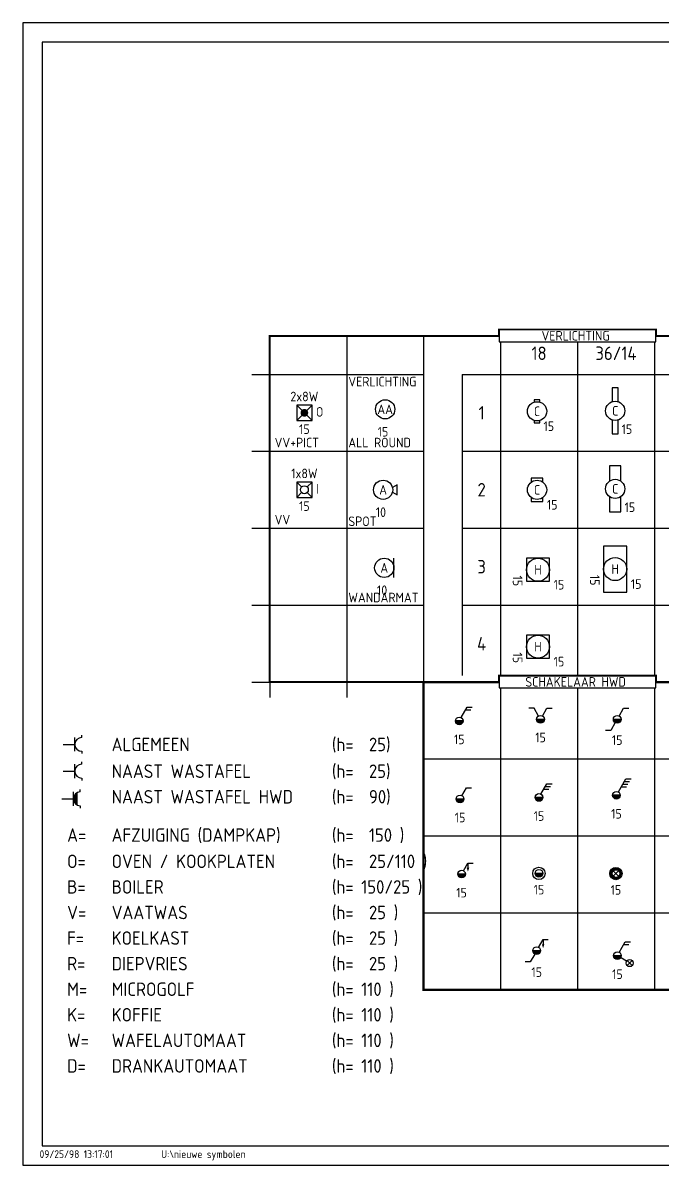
# Model space of a CAD drawing. Extents: x 0 to 105001, y 0 to 74250.
# Drawn here: x 0 to 41544, y 0 to 74250 of the extents above; entities that cross this region are included whole.
import ezdxf
from ezdxf.enums import TextEntityAlignment as Align

# ---------------------------------------------------------------- set-up
doc = ezdxf.new("R2010")
doc.units = 0
doc.layers.get('0').update_dxf_attribs({"linetype": 'CONTINUOUS'})
for name, color, linetype in [('0-0000-ALGEMEEN-50', 6, 'CONTINUOUS'), ('E-0300-TEKST-35', 2, 'CONTINUOUS'), ('T2', 1, 'CONTINUOUS'), ('TXT', 7, 'CONTINUOUS')]:
    doc.layers.add(name, color=color, linetype=linetype)
doc.styles.get("Standard").update_dxf_attribs({"font": 'iso8.shx'})

# ---------------------------------------------------------------- blocks, each defined once
blk = doc.blocks.new('DOWN')
blk.add_circle((0, 0), 2.5)
blk.add_attdef('H_KRING', text='', height=2.5, rotation=270).set_placement((-7.08, 0.57), align=Align.CENTER)
blk.add_attdef('H_TYPE', text='', height=2.5, rotation=270).set_placement((0, 0), align=Align.MIDDLE)
blk.add_attdef('V_TYPE', text='', height=2.5).set_placement((0, 0), align=Align.MIDDLE)
blk.add_attdef('V_KODE', (3.64, -2), '', height=2.5)
blk.add_attdef('V_KRING', text='', height=2.5).set_placement((-0.57, -7.08), align=Align.CENTER)
blk.add_attdef('H_KODE', (-2, -3.64), '', height=2.5, rotation=270)
blk = doc.blocks.new('SPOT')
blk.add_lwpolyline([(2.43, -0.6), (3.66, -1.31), (3.66, 1.31), (2.43, 0.6)])
blk = doc.blocks.new('111512P-')
for p, q in [((2, 2), (-2, 2)), ((-2, -2), (2, 2)), ((-2, 2), (2, -2)), ((-2, 2), (-2, -2)), ((2, -2), (2, 2)), ((-2, -2), (2, -2))]:
    blk.add_line(p, q)
at = {"const_width": 1}
blk.add_lwpolyline([(-0.5, 0, 1), (0.5, 0, 1)], format="xyb", close=True, dxfattribs=at)
for tag, p in [('TYPE', (0, 3)), ('KRING', (0, -5.5))]:
    blk.add_attdef(tag, text='', height=2.5).set_placement(p, align=Align.CENTER)
blk.add_attdef('KODE', (3, -1), '', height=2.5)
blk = doc.blocks.new('111512N-')
for p, q in [((-2, 2), (-0.73, 0.73)), ((2, 2), (-2, 2)), ((-2, 2), (-2, -2)), ((0.73, 0.73), (2, 2)), ((2, -2), (2, 2)), ((-2, -2), (-0.73, -0.73)), ((-2, -2), (2, -2)), ((0.73, -0.73), (2, -2))]:
    blk.add_line(p, q)
blk.add_circle((0, 0), 1.03)
for tag, p in [('TYPE', (0, 3)), ('KRING', (0, -5.5))]:
    blk.add_attdef(tag, text='', height=2.5).set_placement(p, align=Align.CENTER)
blk.add_attdef('KODE', (3, -1), '', height=2.5)
blk = doc.blocks.new('A3')
for p, q in [((420.00236, 297), (0, 297)), ((0, 297), (0, 0)), ((0, 0), (420.00236, 0))]:
    blk.add_line(p, q)
at = {"color": 4}
for p, q in [((415.00236, 292), (5, 292)), ((5, 292), (5, 5)), ((5, 5), (415.00236, 5))]:
    blk.add_line(p, q, dxfattribs=at)
blk = doc.blocks.new('WAND')
blk.add_circle((0, 0), 2.5)
at = {"layer": '0-0000-ALGEMEEN-50'}
blk.add_line((2.5, -2.5), (2.5, 2.5), dxfattribs=at)
blk.add_attdef('H_KRING', text='', height=2.5, rotation=270).set_placement((-7.08, 0.57), align=Align.CENTER)
blk.add_attdef('H_TYPE', text='', height=2.5, rotation=270).set_placement((0, 0), align=Align.MIDDLE)
blk.add_attdef('V_TYPE', text='', height=2.5).set_placement((0, 0), align=Align.MIDDLE)
blk.add_attdef('V_KODE', (3.64, -2), '', height=2.5)
blk.add_attdef('V_KRING', text='', height=2.5).set_placement((-0.57, -7.08), align=Align.CENTER)
blk.add_attdef('H_KODE', (-2, -3.64), '', height=2.5, rotation=270)
blk = doc.blocks.new('1_18')
for points in [[(0.75, 2.38), (0.75, 3), (-0.75, 3), (-0.75, 2.38)], [(-0.75, -2.38), (-0.75, -3), (0.75, -3), (0.75, -2.38)]]:
    blk.add_lwpolyline(points)
blk.add_circle((0, 0), 2.5)
blk.add_attdef('H_KODE', text='', height=2.5, rotation=270).set_placement((-5.66, 2.03), align=Align.RIGHT)
blk.add_attdef('H_TYPE', text='', height=2.5, rotation=270).set_placement((0, 0), align=Align.MIDDLE)
for tag, p in [('V_KODE', (1.67, 2.56)), ('V_KRING', (1.67, -5.14))]:
    blk.add_attdef(tag, p, '', height=2.5)
blk.add_attdef('V_TYPE', text='', height=2.5).set_placement((0, 0), align=Align.MIDDLE)
blk.add_attdef('H_KRING', (-5.66, -1.49), '', height=2.5, rotation=270)
blk = doc.blocks.new('2_18')
for points in [[(1.5, 2), (1.5, 3), (-1.5, 3), (-1.5, 2)], [(-1.5, -2), (-1.5, -3), (1.5, -3), (1.5, -2)]]:
    blk.add_lwpolyline(points)
blk.add_circle((0, 0), 2.5)
blk.add_attdef('H_KODE', text='', height=2.5, rotation=270).set_placement((-5.66, 2.03), align=Align.RIGHT)
blk.add_attdef('H_TYPE', text='', height=2.5, rotation=270).set_placement((0, 0), align=Align.MIDDLE)
for tag, p in [('V_KODE', (2.56, 2.56)), ('V_KRING', (2.56, -5.14))]:
    blk.add_attdef(tag, p, '', height=2.5)
blk.add_attdef('V_TYPE', text='', height=2.5).set_placement((0, 0), align=Align.MIDDLE)
blk.add_attdef('H_KRING', (-5.66, -1.49), '', height=2.5, rotation=270)
blk = doc.blocks.new('1_36')
for points in [[(0.75, 2.38), (0.75, 6), (-0.75, 6), (-0.75, 2.38)], [(-0.75, -2.38), (-0.75, -6), (0.75, -6), (0.75, -2.38)]]:
    blk.add_lwpolyline(points)
blk.add_circle((0, 0), 2.5)
blk.add_attdef('H_KODE', text='', height=2.5, rotation=270).set_placement((-5.66, 2.03), align=Align.RIGHT)
for tag, p in [('V_KODE', (1.67, 3.57)), ('V_KRING', (1.67, -6.02))]:
    blk.add_attdef(tag, p, '', height=2.5)
blk.add_attdef('H_TYPE', text='', height=2.5, rotation=270).set_placement((0, 0), align=Align.MIDDLE)
blk.add_attdef('V_TYPE', text='', height=2.5).set_placement((0, 0), align=Align.MIDDLE)
blk.add_attdef('H_KRING', (-5.66, -1.49), '', height=2.5, rotation=270)
blk = doc.blocks.new('2_36')
for points in [[(1.5, 2), (1.5, 6), (-1.5, 6), (-1.5, 1.94)], [(-1.5, -2), (-1.5, -6), (1.5, -6), (1.5, -2)]]:
    blk.add_lwpolyline(points)
blk.add_circle((0, 0), 2.5)
blk.add_attdef('H_KODE', text='', height=2.5, rotation=270).set_placement((-5.66, 2.03), align=Align.RIGHT)
for tag, p in [('V_KODE', (2.43, 3.57)), ('V_KRING', (2.43, -6.02))]:
    blk.add_attdef(tag, p, '', height=2.5)
blk.add_attdef('H_TYPE', text='', height=2.5, rotation=270).set_placement((0, 0), align=Align.MIDDLE)
blk.add_attdef('V_TYPE', text='', height=2.5).set_placement((0, 0), align=Align.MIDDLE)
blk.add_attdef('H_KRING', (-5.66, -1.49), '', height=2.5, rotation=270)
blk = doc.blocks.new('3_4_18')
blk.add_lwpolyline([(-3, -3), (3, -3), (3, 3), (-3, 3)], close=True)
blk.add_circle((0, 0), 3)
blk.add_attdef('H_KODE', text='', height=2.5, rotation=270).set_placement((-6.54, 2.03), align=Align.RIGHT)
blk.add_attdef('H_TYPE', text='', height=2.5, rotation=270).set_placement((0, 0), align=Align.MIDDLE)
for tag, p in [('V_KODE', (4.07, 2.56)), ('V_KRING', (4.07, -5.14))]:
    blk.add_attdef(tag, p, '', height=2.5)
blk.add_attdef('V_TYPE', text='', height=2.5).set_placement((0, 0), align=Align.MIDDLE)
blk.add_attdef('H_KRING', (-6.54, -1.49), '', height=2.5, rotation=270)
blk = doc.blocks.new('3_36')
blk.add_lwpolyline([(-3, -6), (3, -6), (3, 6), (-3, 6)], close=True)
blk.add_circle((0, 0), 3)
blk.add_attdef('H_KODE', text='', height=2.5, rotation=270).set_placement((-6.54, 2.03), align=Align.RIGHT)
blk.add_attdef('H_TYPE', text='', height=2.5, rotation=270).set_placement((0, 0), align=Align.MIDDLE)
for tag, p in [('V_KODE', (4.07, 2.56)), ('V_KRING', (4.07, -5.14))]:
    blk.add_attdef(tag, p, '', height=2.5)
blk.add_attdef('V_TYPE', text='', height=2.5).set_placement((0, 0), align=Align.MIDDLE)
blk.add_attdef('H_KRING', (-6.54, -1.49), '', height=2.5, rotation=270)
blk = doc.blocks.new('LAMPJE')
for p, q in [((194, -112), (65, -38)), ((206, -203), (312, -97)), ((312, -203), (206, -97))]:
    blk.add_line(p, q)
at = {"linetype": 'Continuous'}
blk.add_circle((259, -150), 75, dxfattribs=at)
blk = doc.blocks.new('SHWD2')
at = {"linetype": 'Continuous'}
for p, q in [((0.5, 0.86), (2.06, 3.57)), ((2.06, 3.57), (3.39, 3.57)), ((1.66, 2.88), (3, 2.88))]:
    blk.add_line(p, q, dxfattribs=at)
for p, q in [((1, 0), (-1, 0)), ((0.98, -0.2), (-0.98, -0.2)), ((0.91, -0.4), (-0.91, -0.4)), ((0.8, -0.6), (-0.8, -0.6)), ((0.6, -0.8), (-0.6, -0.8))]:
    blk.add_line(p, q)
blk.add_circle((0, 0), 0.998, dxfattribs=at)
for tag, p in [('TYPE', (0, 6.09)), ('KRING', (0, -6.07))]:
    blk.add_attdef(tag, text='', height=2.5).set_placement(p, align=Align.CENTER)
blk.add_attdef('KODE', (4.2, -1), '', height=2.5)
blk = doc.blocks.new('SHWDS')
at = {"linetype": 'Continuous'}
for p, q in [((-1.66, 2.88), (-3, 2.88)), ((-0.5, 0.86), (-1.66, 2.88)), ((0.5, 0.86), (1.66, 2.88)), ((1.66, 2.88), (3, 2.88))]:
    blk.add_line(p, q, dxfattribs=at)
for p, q in [((1, 0), (-1, 0)), ((0.98, -0.2), (-0.98, -0.2)), ((0.91, -0.4), (-0.91, -0.4)), ((0.8, -0.6), (-0.8, -0.6)), ((0.6, -0.8), (-0.6, -0.8))]:
    blk.add_line(p, q)
blk.add_circle((0, 0), 0.998, dxfattribs=at)
for tag, p in [('TYPE', (0, 5.83)), ('KRING', (0, -5.97))]:
    blk.add_attdef(tag, text='', height=2.5).set_placement(p, align=Align.CENTER)
blk.add_attdef('KODE', (5.2, -0.5), '', height=2.5)
blk = doc.blocks.new('SHWDW')
for p, q in [((1, 0), (-1, 0)), ((0.98, -0.2), (-0.98, -0.2)), ((0.91, -0.4), (-0.91, -0.4)), ((0.8, -0.6), (-0.8, -0.6)), ((0.6, -0.8), (-0.6, -0.8))]:
    blk.add_line(p, q)
at = {"linetype": 'Continuous'}
for p, q in [((0.5, 0.86), (1.66, 2.88)), ((1.66, 2.88), (3, 2.88)), ((-1.66, -2.88), (-3, -2.88)), ((-0.5, -0.86), (-1.66, -2.88))]:
    blk.add_line(p, q, dxfattribs=at)
blk.add_circle((0, 0), 0.998, dxfattribs=at)
for tag, p in [('TYPE', (0.39, 4.51)), ('KRING', (0, -6.65))]:
    blk.add_attdef(tag, text='', height=2.5).set_placement(p, align=Align.CENTER)
blk.add_attdef('KODE', (4.2, -1.5), '', height=2.5)
blk = doc.blocks.new('SHWD1')
for p, q in [((1, 0), (-1, 0)), ((0.5, 0.86), (1.66, 2.88)), ((1.66, 2.88), (3, 2.88)), ((0.98, -0.2), (-0.98, -0.2)), ((0.91, -0.4), (-0.91, -0.4)), ((0.8, -0.6), (-0.8, -0.6)), ((0.6, -0.8), (-0.6, -0.8))]:
    blk.add_line(p, q)
blk.add_circle((0, 0), 0.998)
for tag, p in [('TYPE', (0, 5.29)), ('KRING', (0, -6.07))]:
    blk.add_attdef(tag, text='', height=2.5).set_placement(p, align=Align.CENTER)
blk.add_attdef('KODE', (4.2, -1), '', height=2.5)
blk = doc.blocks.new('SHWD3')
at = {"linetype": 'Continuous'}
for p, q in [((0.5, 0.86), (2.06, 3.57)), ((2.06, 3.57), (3.39, 3.57)), ((1.26, 2.19), (2.6, 2.19)), ((1.66, 2.88), (3, 2.88))]:
    blk.add_line(p, q, dxfattribs=at)
for p, q in [((1, 0), (-1, 0)), ((0.98, -0.2), (-0.98, -0.2)), ((0.91, -0.4), (-0.91, -0.4)), ((0.8, -0.6), (-0.8, -0.6)), ((0.6, -0.8), (-0.6, -0.8))]:
    blk.add_line(p, q)
blk.add_circle((0, 0), 0.998, dxfattribs=at)
for tag, p in [('TYPE', (0, 5.1)), ('KRING', (0, -6.07))]:
    blk.add_attdef(tag, text='', height=2.5).set_placement(p, align=Align.CENTER)
blk.add_attdef('KODE', (4.7, -1), '', height=2.5)
blk = doc.blocks.new('SHWD4')
at = {"linetype": 'Continuous'}
for p, q in [((0.5, 0.86), (2.46, 4.27)), ((2.06, 3.57), (3.39, 3.57)), ((2.46, 4.27), (3.79, 4.27)), ((1.26, 2.19), (2.6, 2.19)), ((1.66, 2.88), (3, 2.88))]:
    blk.add_line(p, q, dxfattribs=at)
for p, q in [((1, 0), (-1, 0)), ((0.98, -0.2), (-0.98, -0.2)), ((0.91, -0.4), (-0.91, -0.4)), ((0.8, -0.6), (-0.8, -0.6)), ((0.6, -0.8), (-0.6, -0.8))]:
    blk.add_line(p, q)
blk.add_circle((0, 0), 0.998, dxfattribs=at)
for tag, p in [('TYPE', (0, 5.1)), ('KRING', (0, -6.07))]:
    blk.add_attdef(tag, text='', height=2.5).set_placement(p, align=Align.CENTER)
blk.add_attdef('KODE', (4.7, -1), '', height=2.5)
blk = doc.blocks.new('SHWDT')
for p, q in [((1, 0), (-1, 0)), ((0.5, 0.86), (1.66, 2.88)), ((1.66, 2.88), (1.66, 1.66)), ((1.66, 2.88), (3, 2.88)), ((0.98, -0.2), (-0.98, -0.2)), ((0.91, -0.4), (-0.91, -0.4)), ((0.8, -0.6), (-0.8, -0.6)), ((0.6, -0.8), (-0.6, -0.8))]:
    blk.add_line(p, q)
blk.add_circle((0, 0), 0.998)
blk.add_solid([(1.33, 1.66), (2, 1.66), (1.66, 0.67)])
for tag, p in [('TYPE', (0, 4.11)), ('KRING', (0, -6.07))]:
    blk.add_attdef(tag, text='', height=2.5).set_placement(p, align=Align.CENTER)
blk.add_attdef('KODE', (4.2, -1), '', height=2.5)
blk = doc.blocks.new('SHWDTW')
for p, q in [((1, 0), (-1, 0)), ((1.66, 2.88), (1.66, 1.66)), ((0.98, -0.2), (-0.98, -0.2)), ((0.91, -0.4), (-0.91, -0.4)), ((0.8, -0.6), (-0.8, -0.6)), ((0.6, -0.8), (-0.6, -0.8))]:
    blk.add_line(p, q)
at = {"linetype": 'Continuous'}
for p, q in [((0.5, 0.86), (1.66, 2.88)), ((1.66, 2.88), (3, 2.88)), ((-1.66, -2.88), (-3, -2.88)), ((-0.5, -0.86), (-1.66, -2.88))]:
    blk.add_line(p, q, dxfattribs=at)
blk.add_circle((0, 0), 0.998, dxfattribs=at)
blk.add_solid([(1.33, 1.66), (2, 1.66), (1.66, 0.67)])
for tag, p in [('TYPE', (0, 4.58)), ('KRING', (0, -6.82))]:
    blk.add_attdef(tag, text='', height=2.5).set_placement(p, align=Align.CENTER)
blk.add_attdef('KODE', (4.2, -1.5), '', height=2.5)
blk = doc.blocks.new('SHWDD')
for p, q in [((1, 0), (-1, 0)), ((0.98, -0.2), (-0.98, -0.2)), ((0.91, -0.4), (-0.91, -0.4)), ((0.8, -0.6), (-0.8, -0.6)), ((0.6, -0.8), (-0.6, -0.8))]:
    blk.add_line(p, q)
for radius in [1.6, 1]:
    blk.add_circle((0, 0), radius)
for tag, p in [('TYPE', (0, 3)), ('KRING', (0, -5.5))]:
    blk.add_attdef(tag, text='', height=2.5).set_placement(p, align=Align.CENTER)
blk.add_attdef('KODE', (3, -1), '', height=2.5)
blk = doc.blocks.new('SHWDDL')
for p, q in [((-0.71, 0.71), (0.71, -0.71)), ((-0.71, -0.71), (0.71, 0.71))]:
    blk.add_line(p, q)
for radius in [1.6, 1.4, 1.2, 1]:
    blk.add_circle((0, 0), radius)
for tag, p in [('TYPE', (0, 3)), ('KRING', (0, -5.5))]:
    blk.add_attdef(tag, text='', height=2.5).set_placement(p, align=Align.CENTER)
blk.add_attdef('KODE', (3, -1), '', height=2.5)
blk = doc.blocks.new('1113B01H')
for p, q in [((0, 0), (3, 0)), ((3, -1.8), (3, 1.8)), ((4.8, 1.8), (4.8, 2.4)), ((4.8, -1.8), (4.8, -2.4))]:
    blk.add_line(p, q)
blk.add_arc((4.8, 0), 1.8, 90, 270)
for tag, p in [('KODE', (1.71, 1)), ('TYPE', (2, -3.5))]:
    blk.add_attdef(tag, text='', height=2.5).set_placement(p, align=Align.RIGHT)
blk.add_attdef('KRING', (6, -1.1), '', height=2.5)
blk = doc.blocks.new('ENKHWD2')
for p, q in [((0, 0), (3, 0)), ((3, -1.8), (3, 1.8)), ((3.1, 0.59), (3.1, -0.59)), ((3.3, 0.99), (3.3, -0.99)), ((3.5, 1.24), (3.5, -1.24)), ((3.7, 1.42), (3.7, -1.42)), ((3.9, 1.56), (3.9, -1.56)), ((4.8, 1.8), (4.8, 2.4)), ((4.8, -1.8), (4.8, -2.4))]:
    blk.add_line(p, q)
blk.add_arc((4.8, 0), 1.8, 90, 270)
for tag, p in [('KODE', (1.71, 1)), ('TYPE', (2, -3.5))]:
    blk.add_attdef(tag, text='', height=2.5).set_placement(p, align=Align.RIGHT)
blk.add_attdef('KRING', (6, -1.1), '', height=2.5)
blk = doc.blocks.new('DWGFILE', base_point=(410, 2))
blk = doc.blocks.new('DWGDATE', base_point=(20, 2))

msp = doc.modelspace()

# ---------------------------------------------------------------- linework, layer by layer
for p, q in [((16044, 53901), (16044, 30394)), ((21044, 53901), (21044, 30394)), ((26044, 53901), (26044, 30394)), ((26044, 53901), (26044, 11401)), ((31044, 53526), (31044, 31817)), ((36044, 53526), (36044, 31817)), ((41044, 53526), (41044, 31817)), ((14886, 51401), (26044, 51401)), ((28544, 51401), (47979, 51401)), ((28544, 51401), (28544, 31817)), ((14886, 46401), (26044, 46401)), ((28544, 46401), (47979, 46401)), ((14886, 41401), (26044, 41401)), ((28544, 41401), (47979, 41401)), ((14886, 36401), (26044, 36401)), ((28544, 36401), (47979, 36401)), ((14886, 31401), (26044, 31401)), ((26044, 31401), (30946, 31401)), ((31044, 31026), (31044, 11401)), ((36044, 31026), (36044, 11401)), ((41044, 31026), (41044, 11401)), ((26044, 26401), (86178, 26401)), ((26044, 21401), (70946, 21401)), ((26044, 16401), (86178, 16401)), ((26044, 11401), (86178, 11401))]:
    msp.add_line(p, q)
for points, const_width in [([(30946, 53901), (30946, 54317), (41143, 54317), (41143, 53901)], 125), ([(30946, 53901), (16044, 53901), (16044, 31401), (30946, 31401)], 125), ([(41143, 31401), (46044, 31401), (46044, 53901), (41143, 53901)], 125), ([(30946, 31401), (26044, 31401), (26044, 11401), (46044, 11401), (46044, 31401), (41143, 31401)], 150), ([(30946, 31401), (30946, 31817), (41143, 31817), (41143, 31401)], 125)]:
    msp.add_lwpolyline(points, dxfattribs=dict(const_width=const_width))
for points in [[(30946, 53526), (41143, 53526), (41143, 54317), (30946, 54317)], [(30946, 31026), (41143, 31026), (41143, 31817), (30946, 31817)]]:
    msp.add_lwpolyline(points, close=True)

# ---------------------------------------------------------------- block references
for name, p, xscale, yscale, zscale in [('A3', (0, 0), 250, 250, 250), ('SPOT', (23411, 43901), 250, 250, 250), ('1113B01H', (2625, 27350), 250.0000000000001, 250.0000000000001, 250.0000000000001), ('1113B01H', (2625, 25612), 250.0000000000001, 250.0000000000001, 250.0000000000001), ('ENKHWD2', (2531, 23810), 250.0000000000001, 250.0000000000001, 250.0000000000001), ('LAMPJE', (38624, 13606), 3.125, 3.125, 3.125)]:
    msp.add_blockref(name, p, dxfattribs=dict(xscale=xscale, yscale=yscale, zscale=zscale))
ref = msp.add_blockref('1_36', (38492, 49032), dxfattribs=dict(xscale=250, yscale=250, zscale=250))
ref.add_attrib('V_KRING', '15', (38910, 47527), dxfattribs={"height": 625})
ref.add_attrib('V_TYPE', 'C', dxfattribs={"height": 625}).set_placement((38492, 49032), align=Align.MIDDLE)
at = {"xscale": 250, "yscale": 250, "zscale": 250}
for name, p, values in [('111512P-', (18294, 48901), {'TYPE': '2x8W', 'KRING': '15', 'KODE': 'O'}), ('111512N-', (18294, 43901), {'TYPE': '1x8W', 'KRING': '15', 'KODE': 'I'})]:
    msp.add_blockref(name, p, dxfattribs=at).add_auto_attribs(values)
ref = msp.add_blockref('DOWN', (23544, 49129), dxfattribs=dict(xscale=250, yscale=250, zscale=250))
ref.add_attrib('V_TYPE', 'AA', dxfattribs={"height": 625}).set_placement((23544, 49129), align=Align.MIDDLE)
ref.add_attrib('V_KRING', '15', dxfattribs={"height": 625}).set_placement((23403, 47360), align=Align.CENTER)
ref = msp.add_blockref('1_18', (33415, 49001), dxfattribs=dict(xscale=250, yscale=250, zscale=250))
ref.add_attrib('V_KRING', '15', (33833, 47716), dxfattribs={"height": 625})
ref.add_attrib('V_TYPE', 'C', dxfattribs={"height": 625}).set_placement((33415, 49001), align=Align.MIDDLE)
ref = msp.add_blockref('2_36', (38492, 43958), dxfattribs=dict(xscale=250, yscale=250, zscale=250))
ref.add_attrib('V_KRING', '15', (39100, 42453), dxfattribs={"height": 625})
ref.add_attrib('V_TYPE', 'C', dxfattribs={"height": 625}).set_placement((38492, 43958), align=Align.MIDDLE)
ref = msp.add_blockref('2_18', (33415, 43895), dxfattribs=dict(xscale=250, yscale=250, zscale=250))
ref.add_attrib('V_KRING', '15', (34054, 42611), dxfattribs={"height": 625})
ref.add_attrib('V_TYPE', 'C', dxfattribs={"height": 625}).set_placement((33415, 43895), align=Align.MIDDLE)
ref = msp.add_blockref('DOWN', (23411, 43901), dxfattribs=dict(xscale=250, yscale=250, zscale=250))
ref.add_attrib('V_TYPE', 'A', dxfattribs={"layer": 'T2', "height": 625}).set_placement((23411, 43901), align=Align.MIDDLE)
ref.add_attrib('V_KRING', '10', dxfattribs={"height": 625}).set_placement((23269, 42131), align=Align.CENTER)
ref = msp.add_blockref('3_36', (38490, 38744), dxfattribs=dict(xscale=250, yscale=250, zscale=250))
ref.add_attrib('V_KRING', '15', (39508, 37460), dxfattribs={"height": 625})
ref.add_attrib('V_TYPE', 'H', dxfattribs={"height": 625}).set_placement((38490, 38744), align=Align.MIDDLE)
ref.add_attrib('H_KRING', '15', (36855, 38370), dxfattribs={"height": 625, "rotation": 270})
ref = msp.add_blockref('WAND', (23486, 38825), dxfattribs=dict(xscale=250, yscale=250, zscale=250))
ref.add_attrib('V_TYPE', 'A', dxfattribs={"height": 625}).set_placement((23486, 38825), align=Align.MIDDLE)
ref.add_attrib('V_KRING', '10', dxfattribs={"height": 625}).set_placement((23345, 37056), align=Align.CENTER)
ref = msp.add_blockref('3_4_18', (33476, 38701), dxfattribs=dict(xscale=250, yscale=250, zscale=250))
ref.add_attrib('H_KRING', '15', (31841, 38328), dxfattribs={"height": 625, "rotation": 270})
ref.add_attrib('V_KRING', '15', (34494, 37417), dxfattribs={"height": 625})
ref.add_attrib('V_TYPE', 'H', dxfattribs={"height": 625}).set_placement((33476, 38701), align=Align.MIDDLE)
ref = msp.add_blockref('3_4_18', (33476, 33701), dxfattribs=dict(xscale=250, yscale=250, zscale=250))
ref.add_attrib('H_KRING', '15', (31841, 33328), dxfattribs={"height": 625, "rotation": 270})
ref.add_attrib('V_KRING', '15', (34494, 32417), dxfattribs={"height": 625})
ref.add_attrib('V_TYPE', 'H', dxfattribs={"height": 625}).set_placement((33476, 33701), align=Align.MIDDLE)
ref = msp.add_blockref('SHWD2', (28360, 28878), dxfattribs=dict(xscale=250, yscale=250, zscale=250))
ref.add_attrib('KRING', '15', dxfattribs={"height": 625}).set_placement((28360, 27360), align=Align.CENTER)
ref = msp.add_blockref('SHWDS', (33639, 28977), dxfattribs=dict(xscale=250, yscale=250, zscale=250))
ref.add_attrib('KRING', '15', dxfattribs={"height": 625}).set_placement((33639, 27485), align=Align.CENTER)
ref = msp.add_blockref('SHWDW', (38622, 28977), dxfattribs=dict(xscale=250, yscale=250, zscale=250))
ref.add_attrib('KRING', '15', dxfattribs={"height": 625}).set_placement((38622, 27314), align=Align.CENTER)
ref = msp.add_blockref('SHWD1', (28409, 23800), dxfattribs=dict(xscale=250, yscale=250, zscale=250))
ref.add_attrib('KRING', '15', dxfattribs={"height": 625}).set_placement((28409, 22281), align=Align.CENTER)
ref = msp.add_blockref('SHWD3', (33540, 23898), dxfattribs=dict(xscale=250, yscale=250, zscale=250))
ref.add_attrib('KRING', '15', dxfattribs={"height": 625}).set_placement((33540, 22380), align=Align.CENTER)
ref = msp.add_blockref('SHWD4', (38573, 24046), dxfattribs=dict(xscale=250, yscale=250, zscale=250))
ref.add_attrib('KRING', '15', dxfattribs={"height": 625}).set_placement((38573, 22528), align=Align.CENTER)
ref = msp.add_blockref('SHWDT', (28508, 18918), dxfattribs=dict(xscale=250, yscale=250, zscale=250))
ref.add_attrib('KRING', '15', dxfattribs={"height": 625}).set_placement((28508, 17400), align=Align.CENTER)
ref = msp.add_blockref('SHWDD', (33540, 18968), dxfattribs=dict(xscale=250, yscale=250, zscale=250))
ref.add_attrib('KRING', '15', dxfattribs={"height": 625}).set_placement((33540, 17593), align=Align.CENTER)
ref = msp.add_blockref('SHWDDL', (38538, 18956), dxfattribs=dict(xscale=250, yscale=250, zscale=250))
ref.add_attrib('KRING', '15', dxfattribs={"height": 625}).set_placement((38538, 17581), align=Align.CENTER)
ref = msp.add_blockref('SHWDTW', (33392, 13939), dxfattribs=dict(xscale=250, yscale=250, zscale=250))
ref.add_attrib('KRING', '15', dxfattribs={"height": 625}).set_placement((33392, 12234), align=Align.CENTER)
ref = msp.add_blockref('SHWD2', (38635, 13615), dxfattribs=dict(xscale=250, yscale=250, zscale=250))
ref.add_attrib('KRING', '15', dxfattribs={"height": 625}).set_placement((38635, 12096), align=Align.CENTER)
at = {"layer": 'TXT'}
ref = msp.add_blockref('DWGDATE', (797, 466), dxfattribs=dict(at, xscale=250, yscale=250, zscale=250))
ref.add_attrib('DWGDATE', ' 09/25/98 13:17:01', (797, 466), dxfattribs={"height": 500})
ref = msp.add_blockref('DWGFILE', (14471, 466), dxfattribs=dict(at, xscale=250, yscale=250, zscale=250))
ref.add_attrib('DWGFILE', 'U:\\nieuwe symbolen', dxfattribs={"height": 500}).set_placement((14471, 466), align=Align.RIGHT)

# ---------------------------------------------------------------- texts
for s, height, p in [('VERLICHTING', 625, (35921, 53913)), ('18', 875, (33544, 52774)), ('36/14', 875, (38544, 52774)), ('1', 875, (29814, 48901)), ('2', 875, (29814, 43901)), ('3', 875, (29814, 38901)), ('4', 875, (29814, 33901)), ('SCHAKELAAR HWD', 625, (35921, 31413))]:
    msp.add_text(s, height=height).set_placement(p, align=Align.MIDDLE)
for s, p in [('VERLICHTING', (21151, 50616)), ('VV+PICT', (16362, 46655)), ('ALL ROUND', (21151, 46655)), ('VV ', (16362, 41644)), ('SPOT', (21151, 41538)), ('WANDARMAT', (21151, 36587))]:
    msp.add_text(s, height=625).set_placement(p)
at = {"layer": 'E-0300-TEKST-35'}
for s, p in [('ALGEMEEN', (5769, 26907)), ('(h=  25)', (20083, 26907)), ('NAAST WASTAFEL', (5769, 25169)), ('(h=  25)', (20083, 25169)), ('NAAST WASTAFEL HWD', (5769, 23507)), ('(h=  90)', (20083, 23507)), ('A=', (2878, 21018)), ('AFZUIGING (DAMPKAP)', (5769, 21018)), ('(h=  150 )', (20083, 21018)), ('O=', (2878, 19311)), ('OVEN / KOOKPLATEN', (5769, 19311)), ('(h=  25/110 )', (20083, 19311)), ('(h= 150/25 )', (20083, 17648)), ('B=', (2878, 17648)), ('BOILER', (5769, 17648)), ('V=', (2878, 15986)), ('VAATWAS', (5769, 15986)), ('(h=  25 )', (20083, 15986)), ('F=', (2878, 14323)), ('KOELKAST', (5769, 14323)), ('(h=  25 )', (20083, 14323)), ('R=', (2878, 12661)), ('DIEPVRIES', (5769, 12661)), ('(h=  25 )', (20083, 12661)), ('(h= 110 )', (20083, 10998)), ('M=', (2878, 10998)), ('MICROGOLF', (5769, 10998)), ('K=', (2878, 9336)), ('KOFFIE', (5769, 9336)), ('(h= 110 )', (20083, 9336)), ('W=', (2878, 7673)), ('WAFELAUTOMAAT', (5769, 7673)), ('(h= 110 )', (20083, 7673)), ('D=', (2878, 6011)), ('DRANKAUTOMAAT', (5769, 6011)), ('(h= 110 )', (20083, 6011))]:
    msp.add_text(s, height=875, dxfattribs=at).set_placement(p)

doc.saveas('drawing.dxf')
